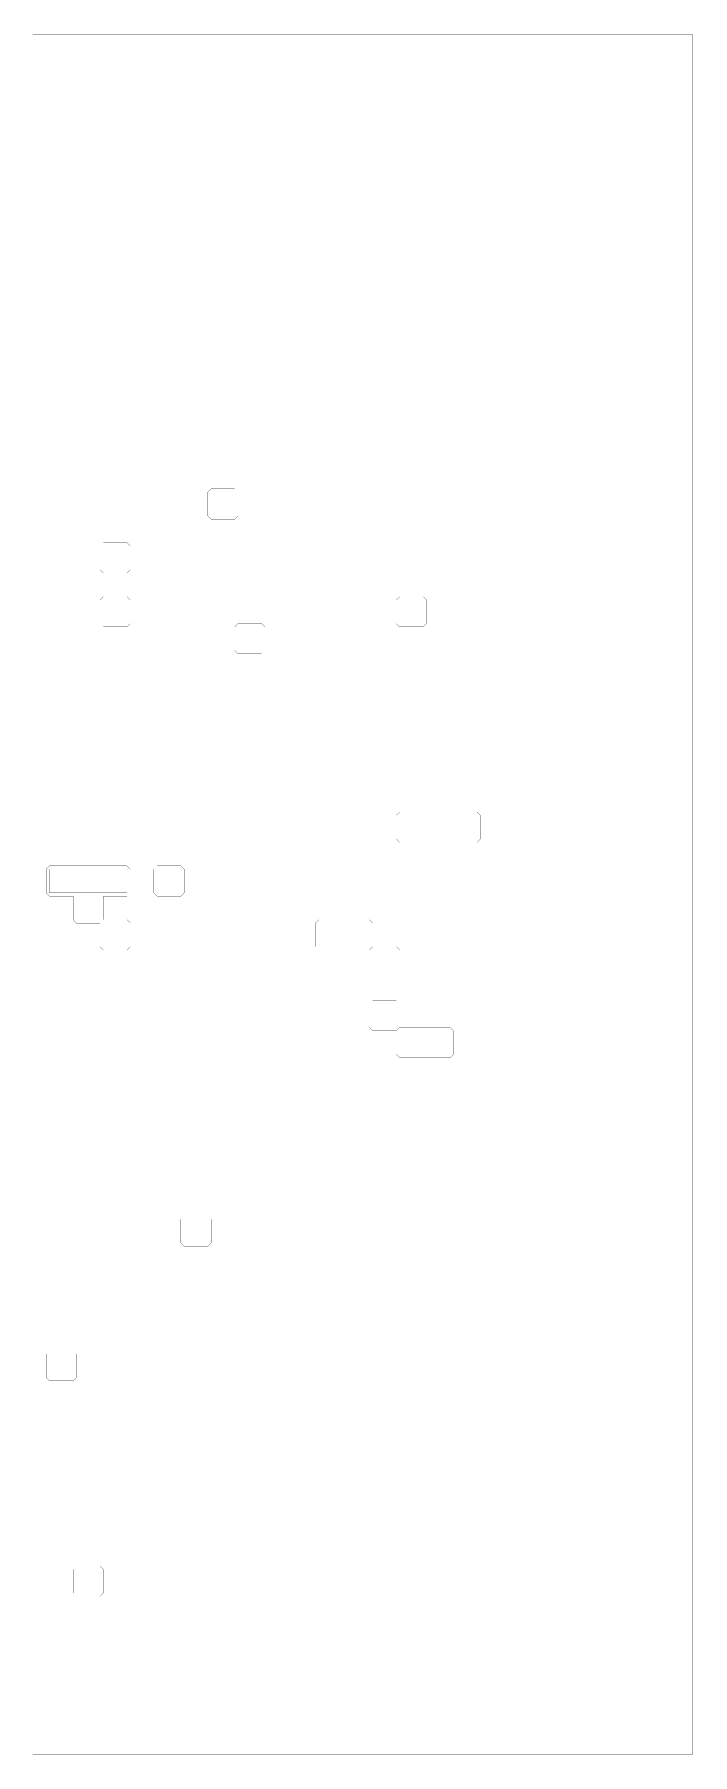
# Model space of a CAD drawing. Header units: metres. Extents: x 0 to 4990, y -4990 to 0.
# Drawn here: x 3081 to 4990, y -4990 to 0 of the extents above; entities that cross this region are included whole.
import ezdxf

# ---------------------------------------------------------------- set-up
doc = ezdxf.new("R2010")
doc.units = ezdxf.units.M
doc.layers.add('conductor', color=1, linetype='Continuous')
doc.layers.add('substrate', color=5, linetype='Continuous')

msp = doc.modelspace()

# ---------------------------------------------------------------- linework, layer by layer
at = {"layer": 'conductor', "const_width": 0.5}
for points in [[(3125, -2421.875), (3125, -2431.640625), (3125, -2441.40625), (3125, -2451.171875), (3125, -2460.9375), (3125, -2470.703125), (3125, -2480.46875), (3125, -2490.234375), (3134.765625, -2490.234375), (3144.53125, -2490.234375), (3154.296875, -2490.234375), (3164.0625, -2490.234375), (3173.828125, -2490.234375), (3183.59375, -2490.234375), (3193.359375, -2490.234375), (3203.125, -2490.234375), (3212.890625, -2490.234375), (3222.65625, -2490.234375), (3232.421875, -2490.234375), (3242.1875, -2490.234375), (3251.953125, -2490.234375), (3261.71875, -2490.234375), (3271.484375, -2490.234375), (3281.25, -2490.234375), (3291.015625, -2490.234375), (3300.78125, -2490.234375), (3310.546875, -2490.234375), (3320.3125, -2490.234375), (3330.078125, -2490.234375), (3339.84375, -2490.234375), (3349.609375, -2490.234375), (3349.609375, -2480.46875), (3349.609375, -2470.703125), (3349.609375, -2460.9375), (3349.609375, -2451.171875), (3349.609375, -2441.40625), (3349.609375, -2431.640625), (3349.609375, -2421.875), (3339.84375, -2421.875), (3330.078125, -2421.875), (3320.3125, -2421.875), (3310.546875, -2421.875), (3300.78125, -2421.875), (3291.015625, -2421.875), (3281.25, -2421.875), (3271.484375, -2421.875), (3261.71875, -2421.875), (3251.953125, -2421.875), (3242.1875, -2421.875), (3232.421875, -2421.875), (3222.65625, -2421.875), (3212.890625, -2421.875), (3203.125, -2421.875), (3193.359375, -2421.875), (3183.59375, -2421.875), (3173.828125, -2421.875), (3164.0625, -2421.875), (3154.296875, -2421.875), (3144.53125, -2421.875), (3134.765625, -2421.875)], [(4062.5, -2734.375), (4062.5, -2744.140625), (4062.5, -2753.90625), (4062.5, -2763.671875), (4062.5, -2773.4375), (4062.5, -2783.203125), (4062.5, -2792.96875), (4062.5, -2802.734375), (4072.265625, -2802.734375), (4082.03125, -2802.734375), (4091.796875, -2802.734375), (4101.5625, -2802.734375), (4111.328125, -2802.734375), (4121.09375, -2802.734375), (4130.859375, -2802.734375), (4130.859375, -2792.96875), (4130.859375, -2783.203125), (4130.859375, -2773.4375), (4130.859375, -2763.671875), (4130.859375, -2753.90625), (4130.859375, -2744.140625), (4130.859375, -2734.375), (4121.09375, -2734.375), (4111.328125, -2734.375), (4101.5625, -2734.375), (4091.796875, -2734.375), (4082.03125, -2734.375), (4072.265625, -2734.375)]]:
    msp.add_lwpolyline(points, close=True, dxfattribs=at)
at = {"layer": 'substrate', "const_width": 0.5}
msp.add_lwpolyline([(3076.171875, -4990.234375), (3085.9375, -4990.234375), (3095.703125, -4990.234375), (3105.46875, -4990.234375), (3115.234375, -4990.234375), (3125, -4990.234375), (3134.765625, -4990.234375), (3144.53125, -4990.234375), (3154.296875, -4990.234375), (3164.0625, -4990.234375), (3173.828125, -4990.234375), (3183.59375, -4990.234375), (3193.359375, -4990.234375), (3203.125, -4990.234375), (3212.890625, -4990.234375), (3222.65625, -4990.234375), (3232.421875, -4990.234375), (3242.1875, -4990.234375), (3251.953125, -4990.234375), (3261.71875, -4990.234375), (3271.484375, -4990.234375), (3281.25, -4990.234375), (3291.015625, -4990.234375), (3300.78125, -4990.234375), (3310.546875, -4990.234375), (3320.3125, -4990.234375), (3330.078125, -4990.234375), (3339.84375, -4990.234375), (3349.609375, -4990.234375), (3359.375, -4990.234375), (3369.140625, -4990.234375), (3378.90625, -4990.234375), (3388.671875, -4990.234375), (3398.4375, -4990.234375), (3408.203125, -4990.234375), (3417.96875, -4990.234375), (3427.734375, -4990.234375), (3437.5, -4990.234375), (3447.265625, -4990.234375), (3457.03125, -4990.234375), (3466.796875, -4990.234375), (3476.5625, -4990.234375), (3486.328125, -4990.234375), (3496.09375, -4990.234375), (3505.859375, -4990.234375), (3515.625, -4990.234375), (3525.390625, -4990.234375), (3535.15625, -4990.234375), (3544.921875, -4990.234375), (3554.6875, -4990.234375), (3564.453125, -4990.234375), (3574.21875, -4990.234375), (3583.984375, -4990.234375), (3593.75, -4990.234375), (3603.515625, -4990.234375), (3613.28125, -4990.234375), (3623.046875, -4990.234375), (3632.8125, -4990.234375), (3642.578125, -4990.234375), (3652.34375, -4990.234375), (3662.109375, -4990.234375), (3671.875, -4990.234375), (3681.640625, -4990.234375), (3691.40625, -4990.234375), (3701.171875, -4990.234375), (3710.9375, -4990.234375), (3720.703125, -4990.234375), (3730.46875, -4990.234375), (3740.234375, -4990.234375), (3750, -4990.234375), (3759.765625, -4990.234375), (3769.53125, -4990.234375), (3779.296875, -4990.234375), (3789.0625, -4990.234375), (3798.828125, -4990.234375), (3808.59375, -4990.234375), (3818.359375, -4990.234375), (3828.125, -4990.234375), (3837.890625, -4990.234375), (3847.65625, -4990.234375), (3857.421875, -4990.234375), (3867.1875, -4990.234375), (3876.953125, -4990.234375), (3886.71875, -4990.234375), (3896.484375, -4990.234375), (3906.25, -4990.234375), (3916.015625, -4990.234375), (3925.78125, -4990.234375), (3935.546875, -4990.234375), (3945.3125, -4990.234375), (3955.078125, -4990.234375), (3964.84375, -4990.234375), (3974.609375, -4990.234375), (3984.375, -4990.234375), (3994.140625, -4990.234375), (4003.90625, -4990.234375), (4013.671875, -4990.234375), (4023.4375, -4990.234375), (4033.203125, -4990.234375), (4042.96875, -4990.234375), (4052.734375, -4990.234375), (4062.5, -4990.234375), (4072.265625, -4990.234375), (4082.03125, -4990.234375), (4091.796875, -4990.234375), (4101.5625, -4990.234375), (4111.328125, -4990.234375), (4121.09375, -4990.234375), (4130.859375, -4990.234375), (4140.625, -4990.234375), (4150.390625, -4990.234375), (4160.15625, -4990.234375), (4169.921875, -4990.234375), (4179.6875, -4990.234375), (4189.453125, -4990.234375), (4199.21875, -4990.234375), (4208.984375, -4990.234375), (4218.75, -4990.234375), (4228.515625, -4990.234375), (4238.28125, -4990.234375), (4248.046875, -4990.234375), (4257.8125, -4990.234375), (4267.578125, -4990.234375), (4277.34375, -4990.234375), (4287.109375, -4990.234375), (4296.875, -4990.234375), (4306.640625, -4990.234375), (4316.40625, -4990.234375), (4326.171875, -4990.234375), (4335.9375, -4990.234375), (4345.703125, -4990.234375), (4355.46875, -4990.234375), (4365.234375, -4990.234375), (4375, -4990.234375), (4384.765625, -4990.234375), (4394.53125, -4990.234375), (4404.296875, -4990.234375), (4414.0625, -4990.234375), (4423.828125, -4990.234375), (4433.59375, -4990.234375), (4443.359375, -4990.234375), (4453.125, -4990.234375), (4462.890625, -4990.234375), (4472.65625, -4990.234375), (4482.421875, -4990.234375), (4492.1875, -4990.234375), (4501.953125, -4990.234375), (4511.71875, -4990.234375), (4521.484375, -4990.234375), (4531.25, -4990.234375), (4541.015625, -4990.234375), (4550.78125, -4990.234375), (4560.546875, -4990.234375), (4570.3125, -4990.234375), (4580.078125, -4990.234375), (4589.84375, -4990.234375), (4599.609375, -4990.234375), (4609.375, -4990.234375), (4619.140625, -4990.234375), (4628.90625, -4990.234375), (4638.671875, -4990.234375), (4648.4375, -4990.234375), (4658.203125, -4990.234375), (4667.96875, -4990.234375), (4677.734375, -4990.234375), (4687.5, -4990.234375), (4697.265625, -4990.234375), (4707.03125, -4990.234375), (4716.796875, -4990.234375), (4726.5625, -4990.234375), (4736.328125, -4990.234375), (4746.09375, -4990.234375), (4755.859375, -4990.234375), (4765.625, -4990.234375), (4775.390625, -4990.234375), (4785.15625, -4990.234375), (4794.921875, -4990.234375), (4804.6875, -4990.234375), (4814.453125, -4990.234375), (4824.21875, -4990.234375), (4833.984375, -4990.234375), (4843.75, -4990.234375), (4853.515625, -4990.234375), (4863.28125, -4990.234375), (4873.046875, -4990.234375), (4882.8125, -4990.234375), (4892.578125, -4990.234375), (4902.34375, -4990.234375), (4912.109375, -4990.234375), (4921.875, -4990.234375), (4931.640625, -4990.234375), (4941.40625, -4990.234375), (4951.171875, -4990.234375), (4960.9375, -4990.234375), (4970.703125, -4990.234375), (4980.46875, -4990.234375), (4990.234375, -4990.234375), (4990.234375, -4980.46875), (4990.234375, -4970.703125), (4990.234375, -4960.9375), (4990.234375, -4951.171875), (4990.234375, -4941.40625), (4990.234375, -4931.640625), (4990.234375, -4921.875), (4990.234375, -4912.109375), (4990.234375, -4902.34375), (4990.234375, -4892.578125), (4990.234375, -4882.8125), (4990.234375, -4873.046875), (4990.234375, -4863.28125), (4990.234375, -4853.515625), (4990.234375, -4843.75), (4990.234375, -4833.984375), (4990.234375, -4824.21875), (4990.234375, -4814.453125), (4990.234375, -4804.6875), (4990.234375, -4794.921875), (4990.234375, -4785.15625), (4990.234375, -4775.390625), (4990.234375, -4765.625), (4990.234375, -4755.859375), (4990.234375, -4746.09375), (4990.234375, -4736.328125), (4990.234375, -4726.5625), (4990.234375, -4716.796875), (4990.234375, -4707.03125), (4990.234375, -4697.265625), (4990.234375, -4687.5), (4990.234375, -4677.734375), (4990.234375, -4667.96875), (4990.234375, -4658.203125), (4990.234375, -4648.4375), (4990.234375, -4638.671875), (4990.234375, -4628.90625), (4990.234375, -4619.140625), (4990.234375, -4609.375), (4990.234375, -4599.609375), (4990.234375, -4589.84375), (4990.234375, -4580.078125), (4990.234375, -4570.3125), (4990.234375, -4560.546875), (4990.234375, -4550.78125), (4990.234375, -4541.015625), (4990.234375, -4531.25), (4990.234375, -4521.484375), (4990.234375, -4511.71875), (4990.234375, -4501.953125), (4990.234375, -4492.1875), (4990.234375, -4482.421875), (4990.234375, -4472.65625), (4990.234375, -4462.890625), (4990.234375, -4453.125), (4990.234375, -4443.359375), (4990.234375, -4433.59375), (4990.234375, -4423.828125), (4990.234375, -4414.0625), (4990.234375, -4404.296875), (4990.234375, -4394.53125), (4990.234375, -4384.765625), (4990.234375, -4375), (4990.234375, -4365.234375), (4990.234375, -4355.46875), (4990.234375, -4345.703125), (4990.234375, -4335.9375), (4990.234375, -4326.171875), (4990.234375, -4316.40625), (4990.234375, -4306.640625), (4990.234375, -4296.875), (4990.234375, -4287.109375), (4990.234375, -4277.34375), (4990.234375, -4267.578125), (4990.234375, -4257.8125), (4990.234375, -4248.046875), (4990.234375, -4238.28125), (4990.234375, -4228.515625), (4990.234375, -4218.75), (4990.234375, -4208.984375), (4990.234375, -4199.21875), (4990.234375, -4189.453125), (4990.234375, -4179.6875), (4990.234375, -4169.921875), (4990.234375, -4160.15625), (4990.234375, -4150.390625), (4990.234375, -4140.625), (4990.234375, -4130.859375), (4990.234375, -4121.09375), (4990.234375, -4111.328125), (4990.234375, -4101.5625), (4990.234375, -4091.796875), (4990.234375, -4082.03125), (4990.234375, -4072.265625), (4990.234375, -4062.5), (4990.234375, -4052.734375), (4990.234375, -4042.96875), (4990.234375, -4033.203125), (4990.234375, -4023.4375), (4990.234375, -4013.671875), (4990.234375, -4003.90625), (4990.234375, -3994.140625), (4990.234375, -3984.375), (4990.234375, -3974.609375), (4990.234375, -3964.84375), (4990.234375, -3955.078125), (4990.234375, -3945.3125), (4990.234375, -3935.546875), (4990.234375, -3925.78125), (4990.234375, -3916.015625), (4990.234375, -3906.25), (4990.234375, -3896.484375), (4990.234375, -3886.71875), (4990.234375, -3876.953125), (4990.234375, -3867.1875), (4990.234375, -3857.421875), (4990.234375, -3847.65625), (4990.234375, -3837.890625), (4990.234375, -3828.125), (4990.234375, -3818.359375), (4990.234375, -3808.59375), (4990.234375, -3798.828125), (4990.234375, -3789.0625), (4990.234375, -3779.296875), (4990.234375, -3769.53125), (4990.234375, -3759.765625), (4990.234375, -3750), (4990.234375, -3740.234375), (4990.234375, -3730.46875), (4990.234375, -3720.703125), (4990.234375, -3710.9375), (4990.234375, -3701.171875), (4990.234375, -3691.40625), (4990.234375, -3681.640625), (4990.234375, -3671.875), (4990.234375, -3662.109375), (4990.234375, -3652.34375), (4990.234375, -3642.578125), (4990.234375, -3632.8125), (4990.234375, -3623.046875), (4990.234375, -3613.28125), (4990.234375, -3603.515625), (4990.234375, -3593.75), (4990.234375, -3583.984375), (4990.234375, -3574.21875), (4990.234375, -3564.453125), (4990.234375, -3554.6875), (4990.234375, -3544.921875), (4990.234375, -3535.15625), (4990.234375, -3525.390625), (4990.234375, -3515.625), (4990.234375, -3505.859375), (4990.234375, -3496.09375), (4990.234375, -3486.328125), (4990.234375, -3476.5625), (4990.234375, -3466.796875), (4990.234375, -3457.03125), (4990.234375, -3447.265625), (4990.234375, -3437.5), (4990.234375, -3427.734375), (4990.234375, -3417.96875), (4990.234375, -3408.203125), (4990.234375, -3398.4375), (4990.234375, -3388.671875), (4990.234375, -3378.90625), (4990.234375, -3369.140625), (4990.234375, -3359.375), (4990.234375, -3349.609375), (4990.234375, -3339.84375), (4990.234375, -3330.078125), (4990.234375, -3320.3125), (4990.234375, -3310.546875), (4990.234375, -3300.78125), (4990.234375, -3291.015625), (4990.234375, -3281.25), (4990.234375, -3271.484375), (4990.234375, -3261.71875), (4990.234375, -3251.953125), (4990.234375, -3242.1875), (4990.234375, -3232.421875), (4990.234375, -3222.65625), (4990.234375, -3212.890625), (4990.234375, -3203.125), (4990.234375, -3193.359375), (4990.234375, -3183.59375), (4990.234375, -3173.828125), (4990.234375, -3164.0625), (4990.234375, -3154.296875), (4990.234375, -3144.53125), (4990.234375, -3134.765625), (4990.234375, -3125), (4990.234375, -3115.234375), (4990.234375, -3105.46875), (4990.234375, -3095.703125), (4990.234375, -3085.9375), (4990.234375, -3076.171875), (4990.234375, -3066.40625), (4990.234375, -3056.640625), (4990.234375, -3046.875), (4990.234375, -3037.109375), (4990.234375, -3027.34375), (4990.234375, -3017.578125), (4990.234375, -3007.8125), (4990.234375, -2998.046875), (4990.234375, -2988.28125), (4990.234375, -2978.515625), (4990.234375, -2968.75), (4990.234375, -2958.984375), (4990.234375, -2949.21875), (4990.234375, -2939.453125), (4990.234375, -2929.6875), (4990.234375, -2919.921875), (4990.234375, -2910.15625), (4990.234375, -2900.390625), (4990.234375, -2890.625), (4990.234375, -2880.859375), (4990.234375, -2871.09375), (4990.234375, -2861.328125), (4990.234375, -2851.5625), (4990.234375, -2841.796875), (4990.234375, -2832.03125), (4990.234375, -2822.265625), (4990.234375, -2812.5), (4990.234375, -2802.734375), (4990.234375, -2792.96875), (4990.234375, -2783.203125), (4990.234375, -2773.4375), (4990.234375, -2763.671875), (4990.234375, -2753.90625), (4990.234375, -2744.140625), (4990.234375, -2734.375), (4990.234375, -2724.609375), (4990.234375, -2714.84375), (4990.234375, -2705.078125), (4990.234375, -2695.3125), (4990.234375, -2685.546875), (4990.234375, -2675.78125), (4990.234375, -2666.015625), (4990.234375, -2656.25), (4990.234375, -2646.484375), (4990.234375, -2636.71875), (4990.234375, -2626.953125), (4990.234375, -2617.1875), (4990.234375, -2607.421875), (4990.234375, -2597.65625), (4990.234375, -2587.890625), (4990.234375, -2578.125), (4990.234375, -2568.359375), (4990.234375, -2558.59375), (4990.234375, -2548.828125), (4990.234375, -2539.0625), (4990.234375, -2529.296875), (4990.234375, -2519.53125), (4990.234375, -2509.765625), (4990.234375, -2500), (4990.234375, -2490.234375), (4990.234375, -2480.46875), (4990.234375, -2470.703125), (4990.234375, -2460.9375), (4990.234375, -2451.171875), (4990.234375, -2441.40625), (4990.234375, -2431.640625), (4990.234375, -2421.875), (4990.234375, -2412.109375), (4990.234375, -2402.34375), (4990.234375, -2392.578125), (4990.234375, -2382.8125), (4990.234375, -2373.046875), (4990.234375, -2363.28125), (4990.234375, -2353.515625), (4990.234375, -2343.75), (4990.234375, -2333.984375), (4990.234375, -2324.21875), (4990.234375, -2314.453125), (4990.234375, -2304.6875), (4990.234375, -2294.921875), (4990.234375, -2285.15625), (4990.234375, -2275.390625), (4990.234375, -2265.625), (4990.234375, -2255.859375), (4990.234375, -2246.09375), (4990.234375, -2236.328125), (4990.234375, -2226.5625), (4990.234375, -2216.796875), (4990.234375, -2207.03125), (4990.234375, -2197.265625), (4990.234375, -2187.5), (4990.234375, -2177.734375), (4990.234375, -2167.96875), (4990.234375, -2158.203125), (4990.234375, -2148.4375), (4990.234375, -2138.671875), (4990.234375, -2128.90625), (4990.234375, -2119.140625), (4990.234375, -2109.375), (4990.234375, -2099.609375), (4990.234375, -2089.84375), (4990.234375, -2080.078125), (4990.234375, -2070.3125), (4990.234375, -2060.546875), (4990.234375, -2050.78125), (4990.234375, -2041.015625), (4990.234375, -2031.25), (4990.234375, -2021.484375), (4990.234375, -2011.71875), (4990.234375, -2001.953125), (4990.234375, -1992.1875), (4990.234375, -1982.421875), (4990.234375, -1972.65625), (4990.234375, -1962.890625), (4990.234375, -1953.125), (4990.234375, -1943.359375), (4990.234375, -1933.59375), (4990.234375, -1923.828125), (4990.234375, -1914.0625), (4990.234375, -1904.296875), (4990.234375, -1894.53125), (4990.234375, -1884.765625), (4990.234375, -1875), (4990.234375, -1865.234375), (4990.234375, -1855.46875), (4990.234375, -1845.703125), (4990.234375, -1835.9375), (4990.234375, -1826.171875), (4990.234375, -1816.40625), (4990.234375, -1806.640625), (4990.234375, -1796.875), (4990.234375, -1787.109375), (4990.234375, -1777.34375), (4990.234375, -1767.578125), (4990.234375, -1757.8125), (4990.234375, -1748.046875), (4990.234375, -1738.28125), (4990.234375, -1728.515625), (4990.234375, -1718.75), (4990.234375, -1708.984375), (4990.234375, -1699.21875), (4990.234375, -1689.453125), (4990.234375, -1679.6875), (4990.234375, -1669.921875), (4990.234375, -1660.15625), (4990.234375, -1650.390625), (4990.234375, -1640.625), (4990.234375, -1630.859375), (4990.234375, -1621.09375), (4990.234375, -1611.328125), (4990.234375, -1601.5625), (4990.234375, -1591.796875), (4990.234375, -1582.03125), (4990.234375, -1572.265625), (4990.234375, -1562.5), (4990.234375, -1552.734375), (4990.234375, -1542.96875), (4990.234375, -1533.203125), (4990.234375, -1523.4375), (4990.234375, -1513.671875), (4990.234375, -1503.90625), (4990.234375, -1494.140625), (4990.234375, -1484.375), (4990.234375, -1474.609375), (4990.234375, -1464.84375), (4990.234375, -1455.078125), (4990.234375, -1445.3125), (4990.234375, -1435.546875), (4990.234375, -1425.78125), (4990.234375, -1416.015625), (4990.234375, -1406.25), (4990.234375, -1396.484375), (4990.234375, -1386.71875), (4990.234375, -1376.953125), (4990.234375, -1367.1875), (4990.234375, -1357.421875), (4990.234375, -1347.65625), (4990.234375, -1337.890625), (4990.234375, -1328.125), (4990.234375, -1318.359375), (4990.234375, -1308.59375), (4990.234375, -1298.828125), (4990.234375, -1289.0625), (4990.234375, -1279.296875), (4990.234375, -1269.53125), (4990.234375, -1259.765625), (4990.234375, -1250), (4990.234375, -1240.234375), (4990.234375, -1230.46875), (4990.234375, -1220.703125), (4990.234375, -1210.9375), (4990.234375, -1201.171875), (4990.234375, -1191.40625), (4990.234375, -1181.640625), (4990.234375, -1171.875), (4990.234375, -1162.109375), (4990.234375, -1152.34375), (4990.234375, -1142.578125), (4990.234375, -1132.8125), (4990.234375, -1123.046875), (4990.234375, -1113.28125), (4990.234375, -1103.515625), (4990.234375, -1093.75), (4990.234375, -1083.984375), (4990.234375, -1074.21875), (4990.234375, -1064.453125), (4990.234375, -1054.6875), (4990.234375, -1044.921875), (4990.234375, -1035.15625), (4990.234375, -1025.390625), (4990.234375, -1015.625), (4990.234375, -1005.859375), (4990.234375, -996.09375), (4990.234375, -986.328125), (4990.234375, -976.5625), (4990.234375, -966.796875), (4990.234375, -957.03125), (4990.234375, -947.265625), (4990.234375, -937.5), (4990.234375, -927.734375), (4990.234375, -917.96875), (4990.234375, -908.203125), (4990.234375, -898.4375), (4990.234375, -888.671875), (4990.234375, -878.90625), (4990.234375, -869.140625), (4990.234375, -859.375), (4990.234375, -849.609375), (4990.234375, -839.84375), (4990.234375, -830.078125), (4990.234375, -820.3125), (4990.234375, -810.546875), (4990.234375, -800.78125), (4990.234375, -791.015625), (4990.234375, -781.25), (4990.234375, -771.484375), (4990.234375, -761.71875), (4990.234375, -751.953125), (4990.234375, -742.1875), (4990.234375, -732.421875), (4990.234375, -722.65625), (4990.234375, -712.890625), (4990.234375, -703.125), (4990.234375, -693.359375), (4990.234375, -683.59375), (4990.234375, -673.828125), (4990.234375, -664.0625), (4990.234375, -654.296875), (4990.234375, -644.53125), (4990.234375, -634.765625), (4990.234375, -625), (4990.234375, -615.234375), (4990.234375, -605.46875), (4990.234375, -595.703125), (4990.234375, -585.9375), (4990.234375, -576.171875), (4990.234375, -566.40625), (4990.234375, -556.640625), (4990.234375, -546.875), (4990.234375, -537.109375), (4990.234375, -527.34375), (4990.234375, -517.578125), (4990.234375, -507.8125), (4990.234375, -498.046875), (4990.234375, -488.28125), (4990.234375, -478.515625), (4990.234375, -468.75), (4990.234375, -458.984375), (4990.234375, -449.21875), (4990.234375, -439.453125), (4990.234375, -429.6875), (4990.234375, -419.921875), (4990.234375, -410.15625), (4990.234375, -400.390625), (4990.234375, -390.625), (4990.234375, -380.859375), (4990.234375, -371.09375), (4990.234375, -361.328125), (4990.234375, -351.5625), (4990.234375, -341.796875), (4990.234375, -332.03125), (4990.234375, -322.265625), (4990.234375, -312.5), (4990.234375, -302.734375), (4990.234375, -292.96875), (4990.234375, -283.203125), (4990.234375, -273.4375), (4990.234375, -263.671875), (4990.234375, -253.90625), (4990.234375, -244.140625), (4990.234375, -234.375), (4990.234375, -224.609375), (4990.234375, -214.84375), (4990.234375, -205.078125), (4990.234375, -195.3125), (4990.234375, -185.546875), (4990.234375, -175.78125), (4990.234375, -166.015625), (4990.234375, -156.25), (4990.234375, -146.484375), (4990.234375, -136.71875), (4990.234375, -126.953125), (4990.234375, -117.1875), (4990.234375, -107.421875), (4990.234375, -97.65625), (4990.234375, -87.890625), (4990.234375, -78.125), (4990.234375, -68.359375), (4990.234375, -58.59375), (4990.234375, -48.828125), (4990.234375, -39.0625), (4990.234375, -29.296875), (4990.234375, -19.53125), (4990.234375, -9.765625), (4990.234375, 0), (4980.46875, 0), (4970.703125, 0), (4960.9375, 0), (4951.171875, 0), (4941.40625, 0), (4931.640625, 0), (4921.875, 0), (4912.109375, 0), (4902.34375, 0), (4892.578125, 0), (4882.8125, 0), (4873.046875, 0), (4863.28125, 0), (4853.515625, 0), (4843.75, 0), (4833.984375, 0), (4824.21875, 0), (4814.453125, 0), (4804.6875, 0), (4794.921875, 0), (4785.15625, 0), (4775.390625, 0), (4765.625, 0), (4755.859375, 0), (4746.09375, 0), (4736.328125, 0), (4726.5625, 0), (4716.796875, 0), (4707.03125, 0), (4697.265625, 0), (4687.5, 0), (4677.734375, 0), (4667.96875, 0), (4658.203125, 0), (4648.4375, 0), (4638.671875, 0), (4628.90625, 0), (4619.140625, 0), (4609.375, 0), (4599.609375, 0), (4589.84375, 0), (4580.078125, 0), (4570.3125, 0), (4560.546875, 0), (4550.78125, 0), (4541.015625, 0), (4531.25, 0), (4521.484375, 0), (4511.71875, 0), (4501.953125, 0), (4492.1875, 0), (4482.421875, 0), (4472.65625, 0), (4462.890625, 0), (4453.125, 0), (4443.359375, 0), (4433.59375, 0), (4423.828125, 0), (4414.0625, 0), (4404.296875, 0), (4394.53125, 0), (4384.765625, 0), (4375, 0), (4365.234375, 0), (4355.46875, 0), (4345.703125, 0), (4335.9375, 0), (4326.171875, 0), (4316.40625, 0), (4306.640625, 0), (4296.875, 0), (4287.109375, 0), (4277.34375, 0), (4267.578125, 0), (4257.8125, 0), (4248.046875, 0), (4238.28125, 0), (4228.515625, 0), (4218.75, 0), (4208.984375, 0), (4199.21875, 0), (4189.453125, 0), (4179.6875, 0), (4169.921875, 0), (4160.15625, 0), (4150.390625, 0), (4140.625, 0), (4130.859375, 0), (4121.09375, 0), (4111.328125, 0), (4101.5625, 0), (4091.796875, 0), (4082.03125, 0), (4072.265625, 0), (4062.5, 0), (4052.734375, 0), (4042.96875, 0), (4033.203125, 0), (4023.4375, 0), (4013.671875, 0), (4003.90625, 0), (3994.140625, 0), (3984.375, 0), (3974.609375, 0), (3964.84375, 0), (3955.078125, 0), (3945.3125, 0), (3935.546875, 0), (3925.78125, 0), (3916.015625, 0), (3906.25, 0), (3896.484375, 0), (3886.71875, 0), (3876.953125, 0), (3867.1875, 0), (3857.421875, 0), (3847.65625, 0), (3837.890625, 0), (3828.125, 0), (3818.359375, 0), (3808.59375, 0), (3798.828125, 0), (3789.0625, 0), (3779.296875, 0), (3769.53125, 0), (3759.765625, 0), (3750, 0), (3740.234375, 0), (3730.46875, 0), (3720.703125, 0), (3710.9375, 0), (3701.171875, 0), (3691.40625, 0), (3681.640625, 0), (3671.875, 0), (3662.109375, 0), (3652.34375, 0), (3642.578125, 0), (3632.8125, 0), (3623.046875, 0), (3613.28125, 0), (3603.515625, 0), (3593.75, 0), (3583.984375, 0), (3574.21875, 0), (3564.453125, 0), (3554.6875, 0), (3544.921875, 0), (3535.15625, 0), (3525.390625, 0), (3515.625, 0), (3505.859375, 0), (3496.09375, 0), (3486.328125, 0), (3476.5625, 0), (3466.796875, 0), (3457.03125, 0), (3447.265625, 0), (3437.5, 0), (3427.734375, 0), (3417.96875, 0), (3408.203125, 0), (3398.4375, 0), (3388.671875, 0), (3378.90625, 0), (3369.140625, 0), (3359.375, 0), (3349.609375, 0), (3339.84375, 0), (3330.078125, 0), (3320.3125, 0), (3310.546875, 0), (3300.78125, 0), (3291.015625, 0), (3281.25, 0), (3271.484375, 0), (3261.71875, 0), (3251.953125, 0), (3242.1875, 0), (3232.421875, 0), (3222.65625, 0), (3212.890625, 0), (3203.125, 0), (3193.359375, 0), (3183.59375, 0), (3173.828125, 0), (3164.0625, 0), (3154.296875, 0), (3144.53125, 0), (3134.765625, 0), (3125, 0), (3115.234375, 0), (3105.46875, 0), (3095.703125, 0), (3085.9375, 0), (3076.171875, 0)], dxfattribs=at)
for points in [[(3583.984375, -1328.125), (3593.75, -1318.359375), (3603.515625, -1318.359375), (3613.28125, -1318.359375), (3623.046875, -1318.359375), (3632.8125, -1318.359375), (3642.578125, -1318.359375), (3652.34375, -1318.359375), (3662.109375, -1318.359375), (3671.875, -1328.125), (3671.875, -1337.890625), (3671.875, -1347.65625), (3671.875, -1357.421875), (3671.875, -1367.1875), (3671.875, -1376.953125), (3671.875, -1386.71875), (3671.875, -1396.484375), (3662.109375, -1406.25), (3652.34375, -1406.25), (3642.578125, -1406.25), (3632.8125, -1406.25), (3623.046875, -1406.25), (3613.28125, -1406.25), (3603.515625, -1406.25), (3593.75, -1406.25), (3583.984375, -1396.484375), (3583.984375, -1386.71875), (3583.984375, -1376.953125), (3583.984375, -1367.1875), (3583.984375, -1357.421875), (3583.984375, -1347.65625), (3583.984375, -1337.890625)], [(3271.484375, -1484.375), (3281.25, -1474.609375), (3291.015625, -1474.609375), (3300.78125, -1474.609375), (3310.546875, -1474.609375), (3320.3125, -1474.609375), (3330.078125, -1474.609375), (3339.84375, -1474.609375), (3349.609375, -1474.609375), (3359.375, -1484.375), (3359.375, -1494.140625), (3359.375, -1503.90625), (3359.375, -1513.671875), (3359.375, -1523.4375), (3359.375, -1533.203125), (3359.375, -1542.96875), (3359.375, -1552.734375), (3349.609375, -1562.5), (3339.84375, -1562.5), (3330.078125, -1562.5), (3320.3125, -1562.5), (3310.546875, -1562.5), (3300.78125, -1562.5), (3291.015625, -1562.5), (3281.25, -1562.5), (3271.484375, -1552.734375), (3271.484375, -1542.96875), (3271.484375, -1533.203125), (3271.484375, -1523.4375), (3271.484375, -1513.671875), (3271.484375, -1503.90625), (3271.484375, -1494.140625)], [(3271.484375, -1640.625), (3281.25, -1630.859375), (3291.015625, -1630.859375), (3300.78125, -1630.859375), (3310.546875, -1630.859375), (3320.3125, -1630.859375), (3330.078125, -1630.859375), (3339.84375, -1630.859375), (3349.609375, -1630.859375), (3359.375, -1640.625), (3359.375, -1650.390625), (3359.375, -1660.15625), (3359.375, -1669.921875), (3359.375, -1679.6875), (3359.375, -1689.453125), (3359.375, -1699.21875), (3359.375, -1708.984375), (3349.609375, -1718.75), (3339.84375, -1718.75), (3330.078125, -1718.75), (3320.3125, -1718.75), (3310.546875, -1718.75), (3300.78125, -1718.75), (3291.015625, -1718.75), (3281.25, -1718.75), (3271.484375, -1708.984375), (3271.484375, -1699.21875), (3271.484375, -1689.453125), (3271.484375, -1679.6875), (3271.484375, -1669.921875), (3271.484375, -1660.15625), (3271.484375, -1650.390625)], [(4130.859375, -1640.625), (4140.625, -1630.859375), (4150.390625, -1630.859375), (4160.15625, -1630.859375), (4169.921875, -1630.859375), (4179.6875, -1630.859375), (4189.453125, -1630.859375), (4199.21875, -1630.859375), (4208.984375, -1630.859375), (4218.75, -1640.625), (4218.75, -1650.390625), (4218.75, -1660.15625), (4218.75, -1669.921875), (4218.75, -1679.6875), (4218.75, -1689.453125), (4218.75, -1699.21875), (4218.75, -1708.984375), (4208.984375, -1718.75), (4199.21875, -1718.75), (4189.453125, -1718.75), (4179.6875, -1718.75), (4169.921875, -1718.75), (4160.15625, -1718.75), (4150.390625, -1718.75), (4140.625, -1718.75), (4130.859375, -1708.984375), (4130.859375, -1699.21875), (4130.859375, -1689.453125), (4130.859375, -1679.6875), (4130.859375, -1669.921875), (4130.859375, -1660.15625), (4130.859375, -1650.390625)], [(3662.109375, -1718.75), (3671.875, -1708.984375), (3681.640625, -1708.984375), (3691.40625, -1708.984375), (3701.171875, -1708.984375), (3710.9375, -1708.984375), (3720.703125, -1708.984375), (3730.46875, -1708.984375), (3740.234375, -1708.984375), (3750, -1718.75), (3750, -1728.515625), (3750, -1738.28125), (3750, -1748.046875), (3750, -1757.8125), (3750, -1767.578125), (3750, -1777.34375), (3750, -1787.109375), (3740.234375, -1796.875), (3730.46875, -1796.875), (3720.703125, -1796.875), (3710.9375, -1796.875), (3701.171875, -1796.875), (3691.40625, -1796.875), (3681.640625, -1796.875), (3671.875, -1796.875), (3662.109375, -1787.109375), (3662.109375, -1777.34375), (3662.109375, -1767.578125), (3662.109375, -1757.8125), (3662.109375, -1748.046875), (3662.109375, -1738.28125), (3662.109375, -1728.515625)], [(4130.859375, -2265.625), (4140.625, -2255.859375), (4150.390625, -2255.859375), (4160.15625, -2255.859375), (4169.921875, -2255.859375), (4179.6875, -2255.859375), (4189.453125, -2255.859375), (4199.21875, -2255.859375), (4208.984375, -2255.859375), (4218.75, -2255.859375), (4228.515625, -2255.859375), (4238.28125, -2255.859375), (4248.046875, -2255.859375), (4257.8125, -2255.859375), (4267.578125, -2255.859375), (4277.34375, -2255.859375), (4287.109375, -2255.859375), (4296.875, -2255.859375), (4306.640625, -2255.859375), (4316.40625, -2255.859375), (4326.171875, -2255.859375), (4335.9375, -2255.859375), (4345.703125, -2255.859375), (4355.46875, -2255.859375), (4365.234375, -2255.859375), (4375, -2265.625), (4375, -2275.390625), (4375, -2285.15625), (4375, -2294.921875), (4375, -2304.6875), (4375, -2314.453125), (4375, -2324.21875), (4375, -2333.984375), (4365.234375, -2343.75), (4355.46875, -2343.75), (4345.703125, -2343.75), (4335.9375, -2343.75), (4326.171875, -2343.75), (4316.40625, -2343.75), (4306.640625, -2343.75), (4296.875, -2343.75), (4287.109375, -2343.75), (4277.34375, -2343.75), (4267.578125, -2343.75), (4257.8125, -2343.75), (4248.046875, -2343.75), (4238.28125, -2343.75), (4228.515625, -2343.75), (4218.75, -2343.75), (4208.984375, -2343.75), (4199.21875, -2343.75), (4189.453125, -2343.75), (4179.6875, -2343.75), (4169.921875, -2343.75), (4160.15625, -2343.75), (4150.390625, -2343.75), (4140.625, -2343.75), (4130.859375, -2333.984375), (4130.859375, -2324.21875), (4130.859375, -2314.453125), (4130.859375, -2304.6875), (4130.859375, -2294.921875), (4130.859375, -2285.15625), (4130.859375, -2275.390625)], [(3115.234375, -2421.875), (3125, -2412.109375), (3134.765625, -2412.109375), (3144.53125, -2412.109375), (3154.296875, -2412.109375), (3164.0625, -2412.109375), (3173.828125, -2412.109375), (3183.59375, -2412.109375), (3193.359375, -2412.109375), (3203.125, -2412.109375), (3212.890625, -2412.109375), (3222.65625, -2412.109375), (3232.421875, -2412.109375), (3242.1875, -2412.109375), (3251.953125, -2412.109375), (3261.71875, -2412.109375), (3271.484375, -2412.109375), (3281.25, -2412.109375), (3291.015625, -2412.109375), (3300.78125, -2412.109375), (3310.546875, -2412.109375), (3320.3125, -2412.109375), (3330.078125, -2412.109375), (3339.84375, -2412.109375), (3349.609375, -2412.109375), (3359.375, -2421.875), (3359.375, -2431.640625), (3359.375, -2441.40625), (3359.375, -2451.171875), (3359.375, -2460.9375), (3359.375, -2470.703125), (3359.375, -2480.46875), (3359.375, -2490.234375), (3349.609375, -2500), (3339.84375, -2500), (3330.078125, -2500), (3320.3125, -2500), (3310.546875, -2500), (3300.78125, -2500), (3291.015625, -2500), (3281.25, -2500), (3281.25, -2509.765625), (3281.25, -2519.53125), (3281.25, -2529.296875), (3281.25, -2539.0625), (3281.25, -2548.828125), (3281.25, -2558.59375), (3281.25, -2568.359375), (3271.484375, -2578.125), (3261.71875, -2578.125), (3251.953125, -2578.125), (3242.1875, -2578.125), (3232.421875, -2578.125), (3222.65625, -2578.125), (3212.890625, -2578.125), (3203.125, -2578.125), (3193.359375, -2568.359375), (3193.359375, -2558.59375), (3193.359375, -2548.828125), (3193.359375, -2539.0625), (3193.359375, -2529.296875), (3193.359375, -2519.53125), (3193.359375, -2509.765625), (3193.359375, -2500), (3183.59375, -2500), (3173.828125, -2500), (3164.0625, -2500), (3154.296875, -2500), (3144.53125, -2500), (3134.765625, -2500), (3125, -2500), (3115.234375, -2490.234375), (3115.234375, -2480.46875), (3115.234375, -2470.703125), (3115.234375, -2460.9375), (3115.234375, -2451.171875), (3115.234375, -2441.40625), (3115.234375, -2431.640625)], [(3427.734375, -2421.875), (3437.5, -2412.109375), (3447.265625, -2412.109375), (3457.03125, -2412.109375), (3466.796875, -2412.109375), (3476.5625, -2412.109375), (3486.328125, -2412.109375), (3496.09375, -2412.109375), (3505.859375, -2412.109375), (3515.625, -2421.875), (3515.625, -2431.640625), (3515.625, -2441.40625), (3515.625, -2451.171875), (3515.625, -2460.9375), (3515.625, -2470.703125), (3515.625, -2480.46875), (3515.625, -2490.234375), (3505.859375, -2500), (3496.09375, -2500), (3486.328125, -2500), (3476.5625, -2500), (3466.796875, -2500), (3457.03125, -2500), (3447.265625, -2500), (3437.5, -2500), (3427.734375, -2490.234375), (3427.734375, -2480.46875), (3427.734375, -2470.703125), (3427.734375, -2460.9375), (3427.734375, -2451.171875), (3427.734375, -2441.40625), (3427.734375, -2431.640625)], [(3271.484375, -2578.125), (3281.25, -2568.359375), (3291.015625, -2568.359375), (3300.78125, -2568.359375), (3310.546875, -2568.359375), (3320.3125, -2568.359375), (3330.078125, -2568.359375), (3339.84375, -2568.359375), (3349.609375, -2568.359375), (3359.375, -2578.125), (3359.375, -2587.890625), (3359.375, -2597.65625), (3359.375, -2607.421875), (3359.375, -2617.1875), (3359.375, -2626.953125), (3359.375, -2636.71875), (3359.375, -2646.484375), (3349.609375, -2656.25), (3339.84375, -2656.25), (3330.078125, -2656.25), (3320.3125, -2656.25), (3310.546875, -2656.25), (3300.78125, -2656.25), (3291.015625, -2656.25), (3281.25, -2656.25), (3271.484375, -2646.484375), (3271.484375, -2636.71875), (3271.484375, -2626.953125), (3271.484375, -2617.1875), (3271.484375, -2607.421875), (3271.484375, -2597.65625), (3271.484375, -2587.890625)], [(3896.484375, -2578.125), (3906.25, -2568.359375), (3916.015625, -2568.359375), (3925.78125, -2568.359375), (3935.546875, -2568.359375), (3945.3125, -2568.359375), (3955.078125, -2568.359375), (3964.84375, -2568.359375), (3974.609375, -2568.359375), (3984.375, -2568.359375), (3994.140625, -2568.359375), (4003.90625, -2568.359375), (4013.671875, -2568.359375), (4023.4375, -2568.359375), (4033.203125, -2568.359375), (4042.96875, -2568.359375), (4052.734375, -2568.359375), (4062.5, -2578.125), (4062.5, -2587.890625), (4062.5, -2597.65625), (4062.5, -2607.421875), (4062.5, -2617.1875), (4062.5, -2626.953125), (4062.5, -2636.71875), (4062.5, -2646.484375), (4052.734375, -2656.25), (4042.96875, -2656.25), (4033.203125, -2656.25), (4023.4375, -2656.25), (4013.671875, -2656.25), (4003.90625, -2656.25), (3994.140625, -2656.25), (3984.375, -2656.25), (3974.609375, -2656.25), (3964.84375, -2656.25), (3955.078125, -2656.25), (3945.3125, -2656.25), (3935.546875, -2656.25), (3925.78125, -2656.25), (3916.015625, -2656.25), (3906.25, -2656.25), (3896.484375, -2646.484375), (3896.484375, -2636.71875), (3896.484375, -2626.953125), (3896.484375, -2617.1875), (3896.484375, -2607.421875), (3896.484375, -2597.65625), (3896.484375, -2587.890625)], [(4052.734375, -2656.25), (4062.5, -2646.484375), (4072.265625, -2646.484375), (4082.03125, -2646.484375), (4091.796875, -2646.484375), (4101.5625, -2646.484375), (4111.328125, -2646.484375), (4121.09375, -2646.484375), (4130.859375, -2646.484375), (4140.625, -2656.25), (4140.625, -2666.015625), (4140.625, -2675.78125), (4140.625, -2685.546875), (4140.625, -2695.3125), (4140.625, -2705.078125), (4140.625, -2714.84375), (4140.625, -2724.609375), (4140.625, -2734.375), (4140.625, -2744.140625), (4140.625, -2753.90625), (4140.625, -2763.671875), (4140.625, -2773.4375), (4140.625, -2783.203125), (4140.625, -2792.96875), (4140.625, -2802.734375), (4140.625, -2812.5), (4140.625, -2822.265625), (4140.625, -2832.03125), (4140.625, -2841.796875), (4140.625, -2851.5625), (4140.625, -2861.328125), (4140.625, -2871.09375), (4140.625, -2880.859375), (4130.859375, -2890.625), (4121.09375, -2890.625), (4111.328125, -2890.625), (4101.5625, -2890.625), (4091.796875, -2890.625), (4082.03125, -2890.625), (4072.265625, -2890.625), (4062.5, -2890.625), (4052.734375, -2880.859375), (4052.734375, -2871.09375), (4052.734375, -2861.328125), (4052.734375, -2851.5625), (4052.734375, -2841.796875), (4052.734375, -2832.03125), (4052.734375, -2822.265625), (4052.734375, -2812.5), (4052.734375, -2802.734375), (4052.734375, -2792.96875), (4052.734375, -2783.203125), (4052.734375, -2773.4375), (4052.734375, -2763.671875), (4052.734375, -2753.90625), (4052.734375, -2744.140625), (4052.734375, -2734.375), (4052.734375, -2724.609375), (4052.734375, -2714.84375), (4052.734375, -2705.078125), (4052.734375, -2695.3125), (4052.734375, -2685.546875), (4052.734375, -2675.78125), (4052.734375, -2666.015625)], [(4130.859375, -2890.625), (4140.625, -2880.859375), (4150.390625, -2880.859375), (4160.15625, -2880.859375), (4169.921875, -2880.859375), (4179.6875, -2880.859375), (4189.453125, -2880.859375), (4199.21875, -2880.859375), (4208.984375, -2880.859375), (4218.75, -2880.859375), (4228.515625, -2880.859375), (4238.28125, -2880.859375), (4248.046875, -2880.859375), (4257.8125, -2880.859375), (4267.578125, -2880.859375), (4277.34375, -2880.859375), (4287.109375, -2880.859375), (4296.875, -2890.625), (4296.875, -2900.390625), (4296.875, -2910.15625), (4296.875, -2919.921875), (4296.875, -2929.6875), (4296.875, -2939.453125), (4296.875, -2949.21875), (4296.875, -2958.984375), (4287.109375, -2968.75), (4277.34375, -2968.75), (4267.578125, -2968.75), (4257.8125, -2968.75), (4248.046875, -2968.75), (4238.28125, -2968.75), (4228.515625, -2968.75), (4218.75, -2968.75), (4208.984375, -2968.75), (4199.21875, -2968.75), (4189.453125, -2968.75), (4179.6875, -2968.75), (4169.921875, -2968.75), (4160.15625, -2968.75), (4150.390625, -2968.75), (4140.625, -2968.75), (4130.859375, -2958.984375), (4130.859375, -2949.21875), (4130.859375, -2939.453125), (4130.859375, -2929.6875), (4130.859375, -2919.921875), (4130.859375, -2910.15625), (4130.859375, -2900.390625)], [(3505.859375, -3437.5), (3515.625, -3427.734375), (3525.390625, -3427.734375), (3535.15625, -3427.734375), (3544.921875, -3427.734375), (3554.6875, -3427.734375), (3564.453125, -3427.734375), (3574.21875, -3427.734375), (3583.984375, -3427.734375), (3593.75, -3437.5), (3593.75, -3447.265625), (3593.75, -3457.03125), (3593.75, -3466.796875), (3593.75, -3476.5625), (3593.75, -3486.328125), (3593.75, -3496.09375), (3593.75, -3505.859375), (3583.984375, -3515.625), (3574.21875, -3515.625), (3564.453125, -3515.625), (3554.6875, -3515.625), (3544.921875, -3515.625), (3535.15625, -3515.625), (3525.390625, -3515.625), (3515.625, -3515.625), (3505.859375, -3505.859375), (3505.859375, -3496.09375), (3505.859375, -3486.328125), (3505.859375, -3476.5625), (3505.859375, -3466.796875), (3505.859375, -3457.03125), (3505.859375, -3447.265625)], [(3115.234375, -3828.125), (3125, -3818.359375), (3134.765625, -3818.359375), (3144.53125, -3818.359375), (3154.296875, -3818.359375), (3164.0625, -3818.359375), (3173.828125, -3818.359375), (3183.59375, -3818.359375), (3193.359375, -3818.359375), (3203.125, -3828.125), (3203.125, -3837.890625), (3203.125, -3847.65625), (3203.125, -3857.421875), (3203.125, -3867.1875), (3203.125, -3876.953125), (3203.125, -3886.71875), (3203.125, -3896.484375), (3193.359375, -3906.25), (3183.59375, -3906.25), (3173.828125, -3906.25), (3164.0625, -3906.25), (3154.296875, -3906.25), (3144.53125, -3906.25), (3134.765625, -3906.25), (3125, -3906.25), (3115.234375, -3896.484375), (3115.234375, -3886.71875), (3115.234375, -3876.953125), (3115.234375, -3867.1875), (3115.234375, -3857.421875), (3115.234375, -3847.65625), (3115.234375, -3837.890625)], [(3193.359375, -4453.125), (3203.125, -4443.359375), (3212.890625, -4443.359375), (3222.65625, -4443.359375), (3232.421875, -4443.359375), (3242.1875, -4443.359375), (3251.953125, -4443.359375), (3261.71875, -4443.359375), (3271.484375, -4443.359375), (3281.25, -4453.125), (3281.25, -4462.890625), (3281.25, -4472.65625), (3281.25, -4482.421875), (3281.25, -4492.1875), (3281.25, -4501.953125), (3281.25, -4511.71875), (3281.25, -4521.484375), (3271.484375, -4531.25), (3261.71875, -4531.25), (3251.953125, -4531.25), (3242.1875, -4531.25), (3232.421875, -4531.25), (3222.65625, -4531.25), (3212.890625, -4531.25), (3203.125, -4531.25), (3193.359375, -4521.484375), (3193.359375, -4511.71875), (3193.359375, -4501.953125), (3193.359375, -4492.1875), (3193.359375, -4482.421875), (3193.359375, -4472.65625), (3193.359375, -4462.890625)]]:
    msp.add_lwpolyline(points, close=True, dxfattribs=at)

doc.saveas('drawing.dxf')
